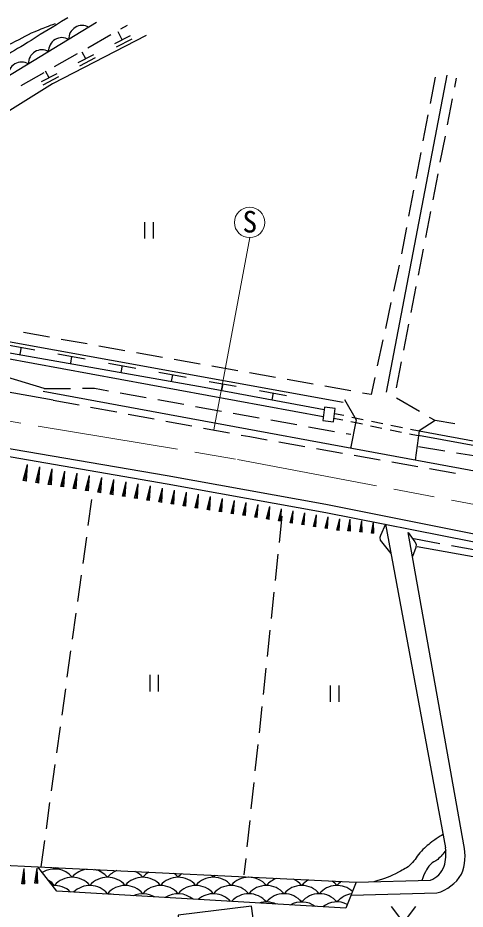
# Model space of a CAD drawing. Units: millimetres, scale not verified. Extents: x 40000 to 680000, y 20000 to 380000.
# Drawn here: x 406396 to 444406, y 259579 to 335290 of the extents above; entities that cross this region are included whole.
import ezdxf
from ezdxf.enums import TextEntityAlignment as Align

# ---------------------------------------------------------------- set-up
doc = ezdxf.new("R2010")
doc.units = ezdxf.units.MM
doc.header["$LTSCALE"] = 1000
doc.linetypes.add('CHAIN', pattern=[18.5, 12, -1.5, 3.5, -1.5])
for name, color, linetype, lineweight in [('M-BGD', 7, 'Continuous', 25), ('M-BMK', 2, 'CHAIN', 13), ('M-STR-HTXT', 7, 'Continuous', 13)]:
    doc.layers.add(name, color=color, linetype=linetype, lineweight=lineweight)
doc.styles.add('ＭＳ ゴシック', font='')
doc.styles.get('ＭＳ ゴシック').set_extended_font_data('MS Gothic')

msp = doc.modelspace()

# ---------------------------------------------------------------- linework, layer by layer
at = {"layer": 'M-BGD'}
for p, q in [((413090, 334880), (401516, 327868)), ((415161, 334357), (415718, 334673)), ((415269, 333411), (414912, 334101)), ((412334, 332753), (414291, 333864)), ((415935, 333756), (414603, 333067)), ((416073, 333490), (414741, 332800)), ((412161, 331802), (411865, 332373)), ((409507, 331150), (411464, 332260)), ((412827, 332147), (411495, 331457)), ((412965, 331881), (411632, 331191)), ((406680, 329546), (408637, 330656)), ((409718, 330538), (408386, 329848)), ((409856, 330271), (408524, 329582)), ((409052, 330193), (408757, 330763)), ((437732, 303484), (442889, 330420)), ((441844, 330238), (441423, 328027)), ((443530, 329397), (443681, 330175)), ((442912, 326207), (443340, 328415)), ((441236, 327045), (440816, 324835)), ((442293, 323016), (442721, 325225)), ((440629, 323852), (440209, 321642)), ((441674, 319825), (442102, 322034)), ((440022, 320659), (439602, 318449)), ((441055, 316635), (441484, 318844)), ((417167, 317938), (417167, 316538)), ((417917, 316538), (417917, 317938)), ((439415, 317467), (438995, 315256)), ((440437, 313444), (440865, 315653)), ((438785, 314279), (438310, 312079)), ((439818, 310254), (440246, 312463)), ((387911, 311017), (434038, 302654)), ((438100, 311102), (437626, 308902)), ((439199, 307063), (439628, 309272)), ((409088, 308156), (406873, 308551)), ((405507, 307522), (407834, 307100)), ((412288, 307586), (410073, 307981)), ((415488, 307016), (413272, 307411)), ((437415, 307925), (436941, 305725)), ((406671, 307311), (406565, 306729)), ((409805, 306743), (412125, 306322)), ((418687, 306446), (416472, 306841)), ((410965, 306532), (410860, 305952)), ((414097, 305965), (416411, 305545)), ((421887, 305876), (419672, 306271)), ((438580, 303873), (439009, 306081)), ((415254, 305755), (415149, 305176)), ((418382, 305188), (420689, 304769)), ((425087, 305307), (422871, 305701)), ((428286, 304737), (426071, 305131)), ((419535, 304978), (419431, 304402)), ((422660, 304412), (424961, 303995)), ((431486, 304167), (429271, 304561)), ((436730, 304748), (436416, 303289)), ((408628, 303800), (410878, 303815)), ((411878, 303821), (412908, 303828)), ((412908, 303828), (414109, 303613)), ((423811, 304203), (423706, 303628)), ((426932, 303637), (429227, 303221)), ((434685, 303597), (432470, 303991)), ((415093, 303436), (417307, 303038)), ((418292, 302861), (420506, 302464)), ((428080, 303429), (427976, 302856)), ((436416, 303289), (435670, 303421)), ((440520, 301852), (438568, 302972)), ((409388, 302814), (411601, 302405)), ((412584, 302223), (414796, 301813)), ((421491, 302287), (423705, 301889)), ((415780, 301631), (417992, 301221)), ((424689, 301712), (426904, 301315)), ((433303, 301688), (434086, 301526)), ((434772, 301384), (435751, 301181)), ((441844, 301092), (441387, 301354)), ((418975, 301039), (421188, 300629)), ((427888, 301138), (430103, 300740)), ((433222, 301297), (434005, 301134)), ((434691, 300992), (435670, 300790)), ((436355, 300648), (437334, 300445)), ((436436, 301039), (437416, 300836)), ((438101, 300694), (439080, 300491)), ((443541, 300794), (441844, 301092)), ((422171, 300447), (424383, 300038)), ((425367, 299855), (426115, 299717)), ((431087, 300563), (433302, 300166)), ((434286, 299989), (434704, 299914)), ((438020, 300303), (438999, 300100)), ((439684, 299958), (440416, 299806)), ((439766, 300349), (440497, 300198)), ((440449, 299834), (451695, 297768)), ((440497, 300198), (452050, 298086)), ((426115, 299717), (427581, 299456)), ((428565, 299280), (430780, 298885)), ((431765, 298710), (433980, 298315)), ((440449, 298872), (442670, 298512)), ((443657, 298352), (445878, 297992)), ((434964, 298139), (437179, 297744)), ((438164, 297569), (440379, 297174)), ((406858, 295988), (407212, 297341)), ((406995, 295966), (407212, 297341)), ((407133, 295944), (407212, 297341)), ((407921, 295820), (408272, 297157)), ((408057, 295798), (408272, 297157)), ((408193, 295777), (408272, 297157)), ((408982, 295652), (409328, 296974)), ((409116, 295631), (409328, 296974)), ((409250, 295610), (409328, 296974)), ((410039, 295485), (410381, 296791)), ((410171, 295464), (410381, 296791)), ((410304, 295443), (410381, 296791)), ((441363, 296998), (443578, 296604)), ((411093, 295319), (411431, 296609)), ((411224, 295298), (411431, 296609)), ((411355, 295277), (411431, 296609)), ((412144, 295153), (412478, 296428)), ((412273, 295132), (412478, 296428)), ((412403, 295112), (412478, 296428)), ((413191, 294987), (413521, 296247)), ((413319, 294967), (413521, 296247)), ((413447, 294947), (413521, 296247)), ((414236, 294822), (414562, 296066)), ((414362, 294802), (414562, 296066)), ((414489, 294782), (414562, 296066)), ((407133, 295944), (406858, 295988)), ((408193, 295777), (407921, 295820)), ((409250, 295610), (408982, 295652)), ((410304, 295443), (410039, 295485)), ((411355, 295277), (411093, 295319)), ((415277, 294658), (415599, 295886)), ((415402, 294638), (415599, 295886)), ((415527, 294618), (415599, 295886)), ((416316, 294494), (416634, 295707)), ((416439, 294474), (416634, 295707)), ((416562, 294455), (416634, 295707)), ((417351, 294330), (417665, 295528)), ((417472, 294311), (417665, 295528)), ((417594, 294292), (417665, 295528)), ((418383, 294167), (418693, 295350)), ((418503, 294148), (418693, 295350)), ((418623, 294129), (418693, 295350)), ((412403, 295112), (412144, 295153)), ((413447, 294947), (413191, 294987)), ((414489, 294782), (414236, 294822)), ((415527, 294618), (415277, 294658)), ((419412, 294005), (419718, 295172)), ((419530, 293986), (419718, 295172)), ((419649, 293967), (419718, 295172)), ((420438, 293843), (420740, 294995)), ((420555, 293824), (420740, 294995)), ((420672, 293806), (420740, 294995)), ((421461, 293681), (421759, 294818)), ((421576, 293663), (421759, 294818)), ((421692, 293645), (421759, 294818)), ((422480, 293520), (422774, 294642)), ((422594, 293502), (422774, 294642)), ((422708, 293484), (422774, 294642)), ((412383, 292162), (412691, 294390)), ((416562, 294455), (416316, 294494)), ((417594, 294292), (417351, 294330)), ((418623, 294129), (418383, 294167)), ((419649, 293967), (419412, 294005)), ((420672, 293806), (420438, 293843)), ((423497, 293359), (423787, 294467)), ((423609, 293342), (423787, 294467)), ((423722, 293324), (423787, 294467)), ((424511, 293199), (424797, 294291)), ((424622, 293182), (424797, 294291)), ((424733, 293164), (424797, 294291)), ((425521, 293040), (425804, 294117)), ((425631, 293022), (425804, 294117)), ((425740, 293005), (425804, 294117)), ((426529, 292881), (426807, 293943)), ((426637, 292863), (426807, 293943)), ((426745, 292846), (426807, 293943)), ((427533, 292722), (427808, 293769)), ((427640, 292705), (427808, 293769)), ((427746, 292688), (427808, 293769)), ((421692, 293645), (421461, 293681)), ((422708, 293484), (422480, 293520)), ((423722, 293324), (423497, 293359)), ((424733, 293164), (424511, 293199)), ((425740, 293005), (425521, 293040)), ((428535, 292564), (428806, 293596)), ((428640, 292547), (428806, 293596)), ((428745, 292530), (428806, 293596)), ((429534, 292406), (429800, 293424)), ((429637, 292390), (429800, 293424)), ((429740, 292373), (429800, 293424)), ((430529, 292249), (430792, 293252)), ((430631, 292233), (430792, 293252)), ((430733, 292216), (430792, 293252)), ((431522, 292092), (431781, 293080)), ((431622, 292076), (431781, 293080)), ((431723, 292060), (431781, 293080)), ((426745, 292846), (426529, 292881)), ((427746, 292688), (427533, 292722)), ((428745, 292530), (428535, 292564)), ((428840, 292967), (428603, 290729)), ((429740, 292373), (429534, 292406)), ((430733, 292216), (430529, 292249)), ((432511, 291936), (432767, 292910)), ((432610, 291920), (432767, 292910)), ((432709, 291904), (432767, 292910)), ((433498, 291780), (433749, 292739)), ((433595, 291764), (433749, 292739)), ((433693, 291749), (433749, 292739)), ((434450, 291716), (434646, 292719)), ((434552, 291707), (434646, 292719)), ((434653, 291697), (434646, 292719)), ((435454, 291623), (435635, 292553)), ((435548, 291614), (435635, 292553)), ((435642, 291605), (435635, 292553)), ((436448, 291530), (436627, 292443)), ((436541, 291521), (436627, 292443)), ((436633, 291512), (436627, 292443)), ((437633, 292269), (442747, 264798)), ((431723, 292060), (431522, 292092)), ((432709, 291904), (432511, 291936)), ((433693, 291749), (433498, 291780)), ((434653, 291697), (434450, 291716)), ((435642, 291605), (435454, 291623)), ((436633, 291512), (436448, 291530)), ((444281, 265049), (439572, 291586)), ((411938, 288942), (412246, 291171)), ((440043, 291056), (442257, 290653)), ((443241, 290475), (445455, 290073)), ((428497, 289735), (428260, 287498)), ((411492, 285723), (411801, 287952)), ((428155, 286503), (427918, 284266)), ((411047, 282504), (411355, 284732)), ((427812, 283271), (427575, 281034)), ((410602, 279284), (410910, 281513)), ((417611, 279478), (417611, 278078)), ((418361, 278078), (418361, 279478)), ((427469, 280039), (427232, 277802)), ((410156, 276065), (410465, 278294)), ((432944, 278591), (432944, 277191)), ((433694, 277191), (433694, 278591)), ((427127, 276807), (426890, 274570)), ((409711, 272846), (410019, 275074)), ((426784, 273576), (426547, 271338)), ((409265, 269626), (409574, 271855)), ((426441, 270344), (426204, 268106)), ((408820, 266407), (409128, 268636)), ((426099, 267112), (425862, 264874)), ((408375, 263187), (408683, 265416)), ((389527, 264026), (408085, 263182)), ((425756, 263880), (425609, 262491)), ((406742, 261741), (406932, 263032)), ((406872, 261735), (406932, 263032)), ((407001, 261729), (406932, 263032)), ((407848, 261778), (408038, 263068)), ((407977, 261772), (408038, 263068)), ((408107, 261766), (408038, 263068)), ((435152, 261863), (441446, 262032)), ((407001, 261729), (406742, 261741)), ((408107, 261766), (407848, 261778)), ((434707, 260773), (442009, 260956)), ((438109, 259810), (439159, 258410)), ((439159, 258410), (440209, 259810))]:
    msp.add_line(p, q, dxfattribs=at)
for points in [[(417295, 333785), (409354, 329673), (399723, 323675), (390599, 316523), (383024, 312412)], [(409388, 302814), (365280, 310658), (318984, 318261), (316602, 318555), (316093, 318602), (312334, 319031), (308936, 319275)], [(380567, 311559), (381755, 310532), (405246, 306415), (432347, 301436)], [(381114, 311807), (382065, 310994), (422218, 303922), (432417, 302018)], [(408628, 303800), (400670, 306219), (379857, 309796), (378455, 309796), (376678, 309195)], [(371195, 304592), (419094, 296417), (432571, 293989), (444887, 291520), (467050, 287051), (479721, 284403), (495361, 281020)], [(371109, 304004), (419072, 295705), (432558, 293276), (444877, 290830), (466375, 286614), (479634, 283729), (495329, 280269)], [(450075, 295128), (450263, 295842), (408552, 303540)], [(434160, 302864), (435145, 301145), (434657, 298722)], [(441844, 301092), (440497, 300198), (440169, 297705)], [(437633, 292269), (437219, 291319), (437160, 291135), (437185, 290927), (438095, 289788)], [(439572, 291586), (440131, 290793), (440244, 290581), (440206, 290293), (439933, 289547)], [(452303, 288939), (451248, 288399), (440334, 290352)], [(427441, 251205), (426258, 259822), (420009, 259083), (420079, 257948), (418257, 257764), (418760, 252726)]]:
    msp.add_lwpolyline(points, dxfattribs=at)
for points in [[(432442, 302223), (432304, 301084), (433217, 300974), (433354, 302113)], [(408085, 263182), (435152, 261863), (434252, 259655), (409723, 261103)]]:
    msp.add_lwpolyline(points, close=True, dxfattribs=at)
for centre, radius, start, end in [((411856, 333509), 1133, 59.28162, 183.13665), ((410145, 332472), 1133, 59.28162, 183.13665), ((408435, 331436), 1133, 59.28162, 183.13665), ((406724, 330400), 1133, 59.28162, 183.13665), ((440438, 264083), 3962, 337.0655, 14.10036), ((438911, 264319), 3866, 343.53546, 7.11005), ((409514, 261034), 1957, 39.96621, 122.16024), ((408014, 261734), 1957, 39.96621, 45.00202), ((411014, 261734), 1957, 135.44316, 140.03379), ((412514, 261034), 1957, 96.78895, 140.03379), ((412514, 261034), 1957, 39.96621, 77.63291), ((415514, 261034), 1957, 111.50125, 140.03379), ((415514, 261034), 1957, 39.96621, 62.9206), ((418514, 261034), 1957, 120.39824, 140.03379), ((440738, 263902), 1999, 290.74155, 340.15805), ((408014, 260334), 1957, 39.96621, 59.92874), ((411014, 260334), 1957, 39.96621, 140.03379), ((414014, 260334), 1957, 39.96621, 140.03379), ((417014, 260334), 1957, 39.96621, 140.03379), ((420014, 260334), 1957, 39.96621, 140.03379), ((418514, 261034), 1957, 39.96621, 54.02362), ((421514, 261034), 1957, 127.54369, 140.03379), ((423014, 260334), 1957, 39.96621, 140.03379), ((421514, 261034), 1957, 39.96621, 46.87817), ((424514, 261034), 1957, 133.76172, 140.03379), ((426014, 260334), 1957, 39.96621, 140.03379), ((424514, 261034), 1957, 39.96621, 40.66013), ((427514, 261034), 1957, 139.39519, 140.03379), ((429014, 260334), 1957, 108.29222, 140.03379), ((429014, 260334), 1957, 39.96621, 66.12964), ((432014, 260334), 1957, 118.06416, 140.03379), ((432014, 260334), 1957, 39.96621, 56.3577), ((441050, 264369), 3545, 285.68919, 328.92269), ((409514, 259634), 1957, 45.69678, 94.97038), ((412514, 259634), 1957, 39.96621, 134.92089), ((415514, 259634), 1957, 39.96621, 140.03379), ((418514, 259634), 1957, 39.96621, 140.03379), ((421514, 259634), 1957, 39.96621, 140.03379), ((424514, 259634), 1957, 39.96621, 140.03379), ((427514, 259634), 1957, 39.96621, 140.03379), ((430514, 259634), 1957, 39.96621, 140.03379), ((433514, 259634), 1957, 47.63612, 140.03379), ((435014, 260334), 1957, 125.59218, 140.03379), ((414014, 258934), 1957, 74.34296, 98.90076), ((417014, 258934), 1957, 59.09574, 114.14798), ((420014, 258934), 1957, 49.4168, 123.82693), ((423014, 258934), 1957, 41.54461, 131.69911), ((426014, 258934), 1957, 39.96621, 138.60968), ((429014, 258934), 1957, 39.96621, 140.03379), ((432014, 258934), 1957, 39.96621, 140.03379), ((435014, 258934), 1957, 97.79837, 140.03379), ((427514, 258234), 1957, 64.70246, 108.54126), ((430514, 258234), 1957, 53.48699, 119.75674), ((433514, 258234), 1957, 63.51137, 128.28531)]:
    msp.add_arc(centre, radius, start, end, dxfattribs=at)
for points, knots in [([(410637, 335290), (409119, 334362), (408736, 334126), (407521, 333376), (405845, 332341), (404881, 331800), (403241, 330710), (401012, 329229), (399833, 328298), (397665, 326730), (395662, 325282), (394559, 324446), (392558, 322994), (390892, 321784), (389952, 321114), (388278, 319915), (386047, 318317), (384772, 317455), (382552, 315841), (381343, 314962), (380687, 314442), (379473, 313570), (377833, 312390), (377285, 312029), (375216, 310633)], [0, 0, 0, 0, 1, 1, 1, 2, 2, 2, 3, 3, 3, 4, 4, 4, 5, 5, 5, 6, 6, 6, 7, 7, 7, 8, 8, 8, 8]), ([(402991, 331714), (404399, 332416), (404754, 332594), (405888, 333150), (406788, 333593), (407269, 333895), (408197, 334277), (408733, 334497), (408921, 334573), (409586, 334802)], [0, 0, 0, 0, 1, 1, 1, 2, 2, 2, 3, 3, 3, 3]), ([(442539, 265917), (442153, 265695), (442039, 265621), (441735, 265405), (441295, 265092), (441062, 264891), (440684, 264504), (440298, 264108), (440202, 263778), (439802, 263396), (439448, 263059), (439176, 262959), (438750, 262720), (437983, 262290), (437636, 262216), (436650, 261903)], [0, 0, 0, 0, 1, 1, 1, 2, 2, 2, 3, 3, 3, 4, 4, 4, 5, 5, 5, 5]), ([(442766, 264605), (442481, 264221), (442389, 264075), (442073, 263809), (441848, 263619), (441657, 263591), (441454, 263377), (441246, 263160), (441165, 263004), (441022, 262739), (440876, 262469), (440838, 262354), (440723, 262013)], [0, 0, 0, 0, 1, 1, 1, 2, 2, 2, 3, 3, 3, 4, 4, 4, 4])]:
    msp.add_open_spline(points, degree=3, knots=knots, dxfattribs=at)
at = {"layer": 'M-BMK'}
msp.add_lwpolyline([(316887, 315879), (425075, 297783), (474804, 288286), (552461, 270987)], dxfattribs=at)
at = {"layer": 'M-STR-HTXT'}
msp.add_line((426109, 316621), (423039, 300287), dxfattribs=at)
msp.add_circle((426092, 317911), 1290, dxfattribs=at)

# ---------------------------------------------------------------- texts
at = {"layer": 'M-STR-HTXT', "style": 'ＭＳ ゴシック'}
msp.add_text('S', height=1833, dxfattribs=at).set_placement((426110, 316504), align=Align.BOTTOM_CENTER)

doc.saveas('drawing.dxf')
